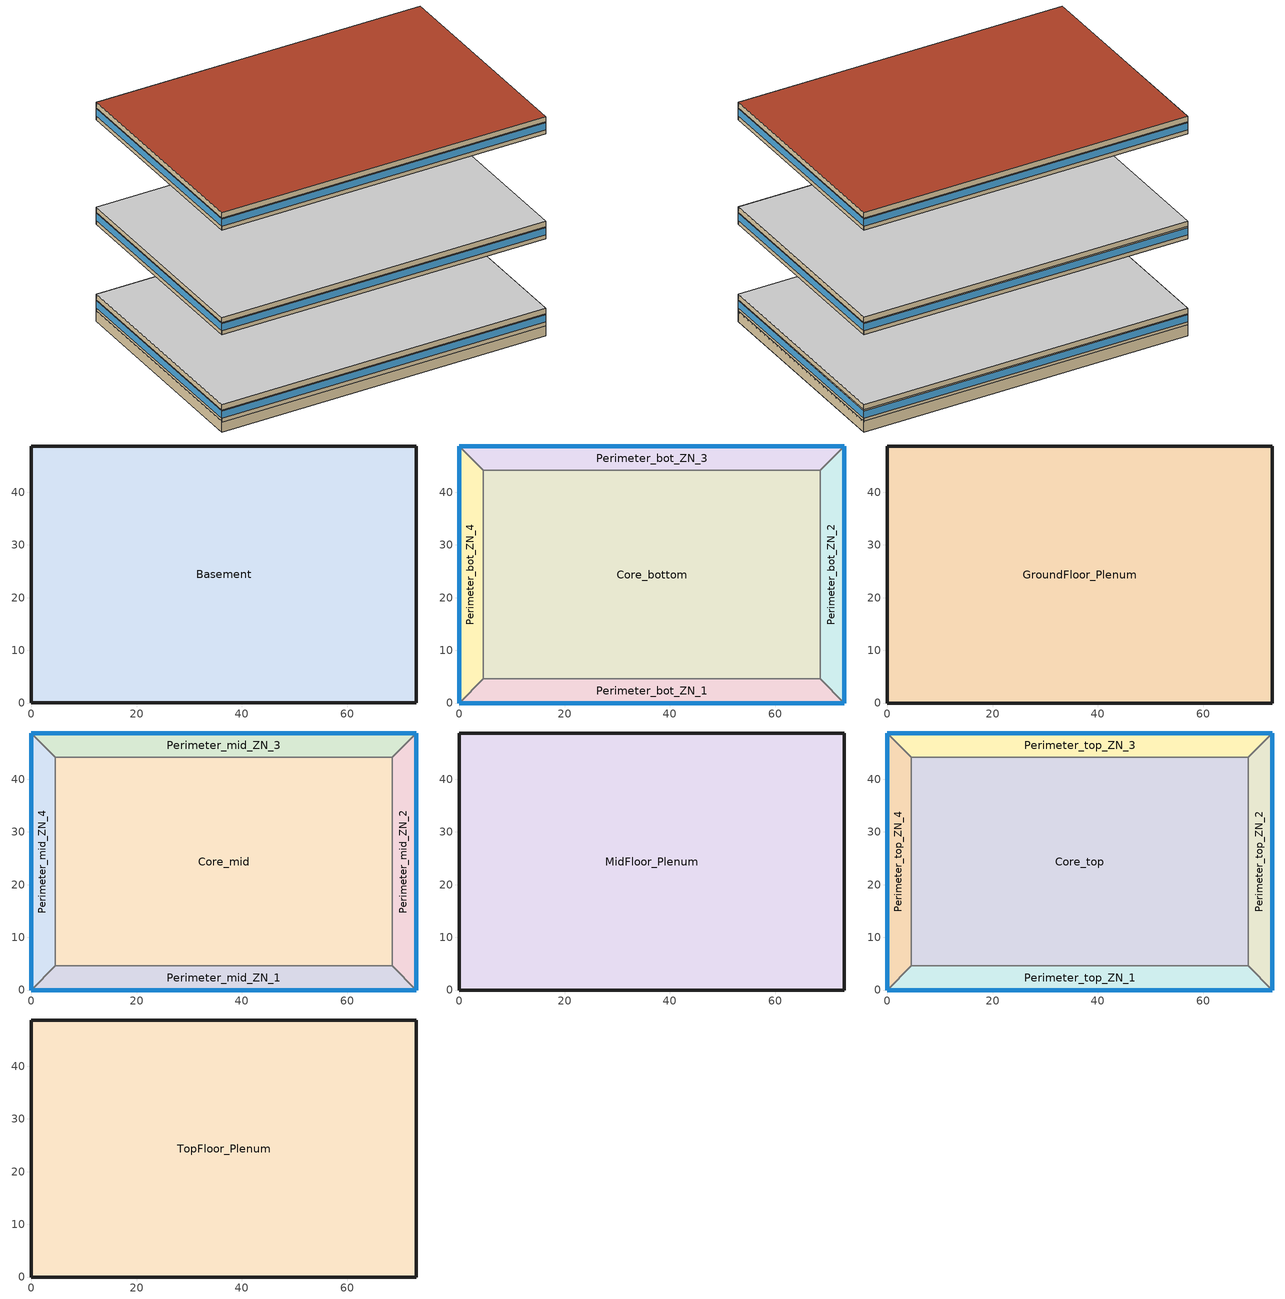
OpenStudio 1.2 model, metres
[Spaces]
Basement
 floor ground (ext-slab): 73.11,48.78 73.11,0.04 0,0.04 0,48.78 z-2.24
 wall ground (Underground Wall Non-res): 73.11,48.78 0,48.78 0,0.04 73.11,0.04 73.11,48.78 z-2.24:0.2
Perimeter_bot_ZN_1
 floor to Basement (INT-FLOOR-TOPSIDE): 68.53,4.57 73.11,0 0,0 4.57,4.57 z0
 wall outside (Mass Non-res Ext Wall): 0,0 73.11,0 z0:2.74
 wall to Core_bottom (int-walls): 68.53,4.57 4.57,4.57 z0:2.74
 wall to Perimeter_bot_ZN_2 (int-walls): 73.11,0 68.53,4.57 z0:2.74
 wall to Perimeter_bot_ZN_4 (int-walls): 4.57,4.57 0,0 z0:2.74
 window (Window Non-res Fixed): 0,0 73.11,0 z0.91:2.5
Perimeter_bot_ZN_3
 floor to Basement (INT-FLOOR-TOPSIDE): 73.11,48.74 68.53,44.16 4.57,44.16 0,48.74 z0
 wall outside (Mass Non-res Ext Wall): 73.11,48.74 0,48.74 z0:2.74
 wall to Perimeter_bot_ZN_2 (int-walls): 68.53,44.16 73.11,48.74 z0:2.74
 wall to Core_bottom (int-walls): 4.57,44.16 68.53,44.16 z0:2.74
 wall to Perimeter_bot_ZN_4 (int-walls): 0,48.74 4.57,44.16 z0:2.74
 window (Window Non-res Fixed): 73.11,48.74 0,48.74 z0.91:2.5
Perimeter_bot_ZN_4
 floor to Basement (INT-FLOOR-TOPSIDE): 0,48.74 4.57,44.16 4.57,4.57 0,0 z0
 wall outside (Mass Non-res Ext Wall): 0,48.74 0,0 z0:2.74
 wall to Core_bottom (int-walls): 4.57,4.57 4.57,44.16 z0:2.74
 window (Window Non-res Fixed): 0,48.74 0,0 z0.91:2.5
Perimeter_bot_ZN_2
 floor to Basement (INT-FLOOR-TOPSIDE): 73.11,48.74 73.11,0 68.53,4.57 68.53,44.16 z0
 wall outside (Mass Non-res Ext Wall): 73.11,0 73.11,48.74 z0:2.74
 wall to Core_bottom (int-walls): 68.53,44.16 68.53,4.57 z0:2.74
 window (Window Non-res Fixed): 73.11,0 73.11,48.74 z0.91:2.5
Core_bottom
 floor to Basement (INT-FLOOR-TOPSIDE): 68.53,44.16 68.53,4.57 4.57,4.57 4.57,44.16 z0
GroundFloor_Plenum
 floor to Perimeter_bot_ZN_1 (DropCeiling): 68.53,4.57 73.11,0 0,0 4.57,4.57 z2.74
 floor to Perimeter_bot_ZN_4 (DropCeiling): 0,48.74 4.57,44.16 4.57,4.57 0,0 z2.74
 floor to Perimeter_bot_ZN_2 (DropCeiling): 73.11,48.74 73.11,0 68.53,4.57 68.53,44.16 z2.74
 floor to Perimeter_bot_ZN_3 (DropCeiling): 73.11,48.74 68.53,44.16 4.57,44.16 0,48.74 z2.74
 floor to Core_bottom (DropCeiling): 68.53,44.16 68.53,4.57 4.57,4.57 4.57,44.16 z2.74
 wall outside (Mass Non-res Ext Wall): 0,48.74 0,0 73.11,0 73.11,48.74 0,48.74 z2.74:3.96
 ceiling adiabatic (INT-FLOOR-UNDERSIDE): 73.11,0 73.11,48.74 0,48.74 0,0 z3.96
Perimeter_mid_ZN_1
 floor adiabatic (INT-FLOOR-TOPSIDE): 68.53,4.57 73.11,0 0,0 4.57,4.57 z19.82
 wall outside (Mass Non-res Ext Wall): 0,0 73.11,0 z19.82:22.56
 wall to Perimeter_mid_ZN_2 (int-walls): 73.11,0 68.53,4.57 z19.82:22.56
 wall to Perimeter_mid_ZN_4 (int-walls): 4.57,4.57 0,0 z19.82:22.56
 wall to Core_mid (int-walls): 68.53,4.57 4.57,4.57 z19.82:22.56
 window (Window Non-res Fixed): 0,0 73.11,0 z20.73:22.32
Core_mid
 floor adiabatic (INT-FLOOR-TOPSIDE): 68.53,44.16 68.53,4.57 4.57,4.57 4.57,44.16 z19.82
 wall to Perimeter_mid_ZN_3 (int-walls): 68.53,44.16 4.57,44.16 z19.82:22.56
 wall to Perimeter_mid_ZN_4 (int-walls): 4.57,44.16 4.57,4.57 z19.82:22.56
 wall to Perimeter_mid_ZN_2 (int-walls): 68.53,4.57 68.53,44.16 z19.82:22.56
Perimeter_mid_ZN_3
 floor adiabatic (INT-FLOOR-TOPSIDE): 73.11,48.74 68.53,44.16 4.57,44.16 0,48.74 z19.82
 wall outside (Mass Non-res Ext Wall): 73.11,48.74 0,48.74 z19.82:22.56
 wall to Perimeter_mid_ZN_2 (int-walls): 68.53,44.16 73.11,48.74 z19.82:22.56
 wall to Perimeter_mid_ZN_4 (int-walls): 0,48.74 4.57,44.16 z19.82:22.56
 window (Window Non-res Fixed): 73.11,48.74 0,48.74 z20.73:22.32
Perimeter_mid_ZN_4
 floor adiabatic (INT-FLOOR-TOPSIDE): 0,48.74 4.57,44.16 4.57,4.57 0,0 z19.82
 wall outside (Mass Non-res Ext Wall): 0,48.74 0,0 z19.82:22.56
 window (Window Non-res Fixed): 0,48.74 0,0 z20.73:22.32
Perimeter_mid_ZN_2
 floor adiabatic (INT-FLOOR-TOPSIDE): 73.11,48.74 73.11,0 68.53,4.57 68.53,44.16 z19.82
 wall outside (Mass Non-res Ext Wall): 73.11,0 73.11,48.74 z19.82:22.56
 window (Window Non-res Fixed): 73.11,0 73.11,48.74 z20.73:22.32
MidFloor_Plenum
 floor to Perimeter_mid_ZN_2 (DropCeiling): 73.11,48.74 73.11,0 68.53,4.57 68.53,44.16 z22.56
 floor to Perimeter_mid_ZN_4 (DropCeiling): 0,48.74 4.57,44.16 4.57,4.57 0,0 z22.56
 floor to Perimeter_mid_ZN_3 (DropCeiling): 73.11,48.74 68.53,44.16 4.57,44.16 0,48.74 z22.56
 floor to Core_mid (DropCeiling): 68.53,44.16 68.53,4.57 4.57,4.57 4.57,44.16 z22.56
 floor to Perimeter_mid_ZN_1 (DropCeiling): 68.53,4.57 73.11,0 0,0 4.57,4.57 z22.56
 wall outside (Mass Non-res Ext Wall): 73.11,0 73.11,48.74 0,48.74 0,0 73.11,0 z22.56:23.78
 ceiling adiabatic (INT-FLOOR-UNDERSIDE): 73.11,0 73.11,48.74 0,48.74 0,0 z23.78
Perimeter_top_ZN_3
 floor adiabatic (INT-FLOOR-TOPSIDE): 73.11,48.74 68.53,44.16 4.57,44.16 0,48.74 z43.6
 wall outside (Mass Non-res Ext Wall): 73.11,48.74 0,48.74 z43.6:46.34
 wall to Perimeter_top_ZN_2 (int-walls): 68.53,44.16 73.11,48.74 z43.6:46.34
 wall to Perimeter_top_ZN_4 (int-walls): 0,48.74 4.57,44.16 z43.6:46.34
 wall to Core_top (int-walls): 4.57,44.16 68.53,44.16 z43.6:46.34
 window (Window Non-res Fixed): 73.11,48.74 0,48.74 z44.51:46.1
Perimeter_top_ZN_1
 floor adiabatic (INT-FLOOR-TOPSIDE): 68.53,4.57 73.11,0 0,0 4.57,4.57 z43.6
 wall outside (Mass Non-res Ext Wall): 0,0 73.11,0 z43.6:46.34
 wall to Perimeter_top_ZN_4 (int-walls): 4.57,4.57 0,0 z43.6:46.34
 wall to Perimeter_top_ZN_2 (int-walls): 73.11,0 68.53,4.57 z43.6:46.34
 wall to Core_top (int-walls): 68.53,4.57 4.57,4.57 z43.6:46.34
 window (Window Non-res Fixed): 0,0 73.11,0 z44.51:46.1
Perimeter_top_ZN_2
 floor adiabatic (INT-FLOOR-TOPSIDE): 73.11,48.74 73.11,0 68.53,4.57 68.53,44.16 z43.6
 wall outside (Mass Non-res Ext Wall): 73.11,0 73.11,48.74 z43.6:46.34
 wall to Core_top (int-walls): 68.53,44.16 68.53,4.57 z43.6:46.34
 window (Window Non-res Fixed): 73.11,0 73.11,48.74 z44.51:46.1
Perimeter_top_ZN_4
 floor adiabatic (INT-FLOOR-TOPSIDE): 0,48.74 4.57,44.16 4.57,4.57 0,0 z43.6
 wall outside (Mass Non-res Ext Wall): 0,48.74 0,0 z43.6:46.34
 wall to Core_top (int-walls): 4.57,4.57 4.57,44.16 z43.6:46.34
 window (Window Non-res Fixed): 0,48.74 0,0 z44.51:46.1
Core_top
 floor adiabatic (INT-FLOOR-TOPSIDE): 68.53,44.16 68.53,4.57 4.57,4.57 4.57,44.16 z43.6
TopFloor_Plenum
 floor to Perimeter_top_ZN_1 (DropCeiling): 68.53,4.57 73.11,0 0,0 4.57,4.57 z46.34
 floor to Perimeter_top_ZN_4 (DropCeiling): 0,48.74 4.57,44.16 4.57,4.57 0,0 z46.34
 floor to Perimeter_top_ZN_3 (DropCeiling): 73.11,48.74 68.53,44.16 4.57,44.16 0,48.74 z46.34
 floor to Core_top (DropCeiling): 68.53,44.16 68.53,4.57 4.57,4.57 4.57,44.16 z46.34
 floor to Perimeter_top_ZN_2 (DropCeiling): 73.11,48.74 73.11,0 68.53,4.57 68.53,44.16 z46.34
 wall outside (Mass Non-res Ext Wall): 73.11,48.74 0,48.74 0,0 73.11,0 73.11,48.74 z46.34:47.56
 roof outside (IEAD Non-res Roof): 73.11,0 73.11,48.74 0,48.74 0,0 z47.56
[Site]
USA FL-MIAMI: Latitude {deg}=25.78; Longitude {deg}=-80.27; Time Zone {hr}=-5; Elevation {m}=2; Terrain=City
[SizingPeriod:DesignDay] Barometric Pressure {Pa}=101301; Rain Indicator=0; Snow Indicator=0; Day of Month=21; Daylight Saving Time Indicator=0; Humidity Indicating Type=Wetbulb; Solar Model Indicator=ASHRAEClearSky
Name | Maximum Dry-Bulb Temperature {C} | Daily Dry-Bulb Temperature Range {deltaC} | Humidity Indicating Conditions at Maximum Dry-Bulb {BasedOnField A3} | Wind Speed {m/s} | Wind Direction {deg} | Sky Clearness | Month | Day Type
MIAMI Ann Clg .4% Condns WB=>MDB | 30.5 | 6.7 | 26.7 | 4.7 | 140 | 1 | 7 | SummerDesignDay
MIAMI Ann Htg 99.6% Condns DB | 8 | 0 | 8 | 4.4 | 340 | 0 | 1 | WinterDesignDay
[Building]
Plenum Space Type: North Axis {deg}=0
[ClimateZones]
Climate Zone Institution Name 1=ASHRAE; Climate Zone Document Name 1=ANSI/ASHRAE Standard 169; Climate Zone Document Year 1=2006; Climate Zone Institution Name 2=CEC; Climate Zone Document Name 2=California Climate Zone Descriptions; Climate Zone Document Year 2=1995
[Construction]
DropCeiling: Std AC02
INT-FLOOR-TOPSIDE: MAT-CC05 4 HW CONCRETE, CP02 CARPET PAD
InteriorFurnishings: Std Wood 6inch
int-walls: 1/2IN Gypsum, 1/2IN Gypsum
Window Non-res Fixed: NonRes Fixed Assembly Window
Mass Non-res Ext Wall: 1IN Stucco, 8IN CONCRETE HW, Mass NonRes Wall Insulation, 1/2IN Gypsum
INT-FLOOR-UNDERSIDE: CP02 CARPET PAD, MAT-CC05 4 HW CONCRETE
ext-slab: HW CONCRETE, CP02 CARPET PAD
Underground Wall Non-res: 8IN CONCRETE HW, UGWall NonRes Insulation
IEAD Non-res Roof: Roof Membrane, IEAD NonRes Roof Insulation, Metal Decking
[Material] Thermal Absorptance=0.9
Name | Roughness | Thickness {m} | Conductivity {W/m-K} | Density {kg/m3} | Specific Heat {J/kg-K} | Solar Absorptance | Visible Absorptance
Std AC02 | MediumSmooth | 0.0127 | 0.057 | 288 | 1339 | 0.7 | 0.2
MAT-CC05 4 HW CONCRETE; HW CONCRETE | Rough | 0.1016 | 1.311 | 2240 | 836.8 | 0.7 | 0.7
Std Wood 6inch | MediumSmooth | 0.15 | 0.12 | 540 | 1210 | 0.7 | 0.7
1/2IN Gypsum | Smooth | 0.0127 | 0.16 | 784.9 | 830 | 0.92 | 0.92
1IN Stucco | Smooth | 0.0253 | 0.6918 | 1858 | 837 | 0.92 | 0.92
8IN CONCRETE HW | Rough | 0.2032 | 1.311 | 2240 | 836.8 | 0.7 | 0.7
Mass NonRes Wall Insulation | MediumRough | 0.0169094 | 0.049 | 265 | 836.8 | 0.7 | 0.7
Roof Membrane | VeryRough | 0.0095 | 0.16 | 1121.29 | 1460 | 0.7 | 0.7
UGWall NonRes Insulation | MediumRough | 0.0001 | 0.049 | 265 | 836.8 | 0.7 | 0.7
IEAD NonRes Roof Insulation | MediumRough | 0.0739805 | 0.049 | 265 | 836.8 | 0.7 | 0.7
Metal Decking | MediumSmooth | 0.0015 | 45.006 | 7680 | 418.4 | 0.7 | 0.3
[Material:NoMass]
CP02 CARPET PAD: Roughness=VeryRough; Thermal Resistance {m2-K/W}=0.2165; Thermal Absorptance=0.9; Solar Absorptance=0.7; Visible Absorptance=0.8
[WindowMaterial:SimpleGlazingSystem]
NonRes Fixed Assembly Window: U-Factor {W/m2-K}=6.92716; Solar Heat Gain Coefficient=0.54
[ElectricEquipment:Definition] Design Level Calculation Method=Watts/Area; Watts per Space Floor Area {W/m2}=10.76; Fraction Latent=0; Fraction Radiant=0.5; Fraction Lost=0
Perimeter_bot_ZN_1_PlugMisc_Equip Definition; Perimeter_bot_ZN_4_PlugMisc_Equip Definition; Perimeter_top_ZN_2_PlugMisc_Equip Definition; Perimeter_bot_ZN_2_PlugMisc_Equip Definition; Core_top_PlugMisc_Equip Definition; Perimeter_mid_ZN_4_PlugMisc_Equip Definition; Perimeter_mid_ZN_2_PlugMisc_Equip Definition; Perimeter_top_ZN_1_PlugMisc_Equip Definition; Core_mid_PlugMisc_Equip Definition; Core_bottom_PlugMisc_Equip Definition; Basement_PlugMisc_Equip Definition; Perimeter_top_ZN_4_PlugMisc_Equip Definition; Perimeter_mid_ZN_3_PlugMisc_Equip Definition; Perimeter_bot_ZN_3_PlugMisc_Equip Definition; Perimeter_top_ZN_3_PlugMisc_Equip Definition; Perimeter_mid_ZN_1_PlugMisc_Equip Definition
[ElectricEquipment] Schedule=BLDG_EQUIP_SCH
Name | Electric Equipment Definition | Space or SpaceType
Perimeter_bot_ZN_1_PlugMisc_Equip | Perimeter_bot_ZN_1_PlugMisc_Equip Definition | Perimeter_bot_ZN_1
Perimeter_bot_ZN_4_PlugMisc_Equip | Perimeter_bot_ZN_4_PlugMisc_Equip Definition | Perimeter_bot_ZN_4
Perimeter_top_ZN_2_PlugMisc_Equip | Perimeter_top_ZN_2_PlugMisc_Equip Definition | Perimeter_top_ZN_2
Perimeter_bot_ZN_2_PlugMisc_Equip | Perimeter_bot_ZN_2_PlugMisc_Equip Definition | Perimeter_bot_ZN_2
Core_top_PlugMisc_Equip | Core_top_PlugMisc_Equip Definition | Core_top
Perimeter_mid_ZN_4_PlugMisc_Equip | Perimeter_mid_ZN_4_PlugMisc_Equip Definition | Perimeter_mid_ZN_4
Perimeter_mid_ZN_2_PlugMisc_Equip | Perimeter_mid_ZN_2_PlugMisc_Equip Definition | Perimeter_mid_ZN_2
Perimeter_top_ZN_1_PlugMisc_Equip | Perimeter_top_ZN_1_PlugMisc_Equip Definition | Perimeter_top_ZN_1
Core_mid_PlugMisc_Equip | Core_mid_PlugMisc_Equip Definition | Core_mid
Core_bottom_PlugMisc_Equip | Core_bottom_PlugMisc_Equip Definition | Core_bottom
Basement_PlugMisc_Equip | Basement_PlugMisc_Equip Definition | Basement
Perimeter_top_ZN_4_PlugMisc_Equip | Perimeter_top_ZN_4_PlugMisc_Equip Definition | Perimeter_top_ZN_4
Perimeter_mid_ZN_3_PlugMisc_Equip | Perimeter_mid_ZN_3_PlugMisc_Equip Definition | Perimeter_mid_ZN_3
Perimeter_bot_ZN_3_PlugMisc_Equip | Perimeter_bot_ZN_3_PlugMisc_Equip Definition | Perimeter_bot_ZN_3
Perimeter_top_ZN_3_PlugMisc_Equip | Perimeter_top_ZN_3_PlugMisc_Equip Definition | Perimeter_top_ZN_3
Perimeter_mid_ZN_1_PlugMisc_Equip | Perimeter_mid_ZN_1_PlugMisc_Equip Definition | Perimeter_mid_ZN_1
[ThermalZone] Use Ideal Air Loads=No
Name | Multiplier | Thermostat
Perimeter_bot_ZN_1 Thermal Zone | 1 | ThermostatSetpoint:DualSetpoint #1
Perimeter_mid_ZN_3 Thermal Zone | 10 | ThermostatSetpoint:DualSetpoint #3
TopFloor_Plenum Thermal Zone; GroundFloor_Plenum Thermal Zone | 1
Perimeter_bot_ZN_3 Thermal Zone | 1 | ThermostatSetpoint:DualSetpoint #4
MidFloor_Plenum Thermal Zone | 10
Perimeter_mid_ZN_4 Thermal Zone | 10 | ThermostatSetpoint:DualSetpoint #5
Perimeter_bot_ZN_4 Thermal Zone | 1 | ThermostatSetpoint:DualSetpoint #6
Perimeter_top_ZN_3 Thermal Zone | 1 | ThermostatSetpoint:DualSetpoint #7
Perimeter_top_ZN_1 Thermal Zone | 1 | ThermostatSetpoint:DualSetpoint #2
Perimeter_top_ZN_2 Thermal Zone | 1 | ThermostatSetpoint:DualSetpoint #8
Basement Thermal Zone | 1 | ThermostatSetpoint:DualSetpoint #9
Perimeter_mid_ZN_1 Thermal Zone | 10 | ThermostatSetpoint:DualSetpoint #10
Core_mid Thermal Zone | 10 | ThermostatSetpoint:DualSetpoint #11
Perimeter_bot_ZN_2 Thermal Zone | 1 | ThermostatSetpoint:DualSetpoint #12
Perimeter_top_ZN_4 Thermal Zone | 1 | ThermostatSetpoint:DualSetpoint #13
Core_bottom Thermal Zone | 1 | ThermostatSetpoint:DualSetpoint #14
Perimeter_mid_ZN_2 Thermal Zone | 10 | ThermostatSetpoint:DualSetpoint #15
Core_top Thermal Zone | 1 | ThermostatSetpoint:DualSetpoint #16
[Sizing:Zone] Zone Cooling Design Supply Air Temperature {C}=14; Zone Heating Design Supply Air Temperature {C}=40; Zone Cooling Design Supply Air Humidity Ratio {kg-H2O/kg-air}=0.0085; Zone Heating Design Supply Air Humidity Ratio {kg-H2O/kg-air}=0.008; Cooling Design Air Flow Method=DesignDay; Heating Design Air Flow Method=DesignDay
Perimeter_bot_ZN_1 Thermal Zone; Perimeter_mid_ZN_3 Thermal Zone; TopFloor_Plenum Thermal Zone; Perimeter_bot_ZN_3 Thermal Zone; MidFloor_Plenum Thermal Zone; Perimeter_mid_ZN_4 Thermal Zone; Perimeter_bot_ZN_4 Thermal Zone; Perimeter_top_ZN_3 Thermal Zone; Perimeter_top_ZN_1 Thermal Zone; Perimeter_top_ZN_2 Thermal Zone; GroundFloor_Plenum Thermal Zone; Basement Thermal Zone; Perimeter_mid_ZN_1 Thermal Zone; Core_mid Thermal Zone; Perimeter_bot_ZN_2 Thermal Zone; Perimeter_top_ZN_4 Thermal Zone; Core_bottom Thermal Zone; Perimeter_mid_ZN_2 Thermal Zone; Core_top Thermal Zone
[Space]
Name | Space Type | Building Story | Thermal Zone | Part of Total Floor Area
Perimeter_bot_ZN_1 | Office Space Type | Ground Floor | Perimeter_bot_ZN_1 Thermal Zone | Yes
Perimeter_mid_ZN_3 | Office Space Type | Middle Floor | Perimeter_mid_ZN_3 Thermal Zone | Yes
TopFloor_Plenum |  | Top Floor | TopFloor_Plenum Thermal Zone | No
Perimeter_bot_ZN_3 | Office Space Type | Ground Floor | Perimeter_bot_ZN_3 Thermal Zone | Yes
MidFloor_Plenum |  | Middle Floor | MidFloor_Plenum Thermal Zone | No
Perimeter_mid_ZN_4 | Office Space Type | Middle Floor | Perimeter_mid_ZN_4 Thermal Zone | Yes
Perimeter_bot_ZN_4 | Office Space Type | Ground Floor | Perimeter_bot_ZN_4 Thermal Zone | Yes
Perimeter_top_ZN_3 | Office Space Type | Top Floor | Perimeter_top_ZN_3 Thermal Zone | Yes
Perimeter_top_ZN_1 | Office Space Type | Top Floor | Perimeter_top_ZN_1 Thermal Zone | Yes
Perimeter_top_ZN_2 | Office Space Type | Top Floor | Perimeter_top_ZN_2 Thermal Zone | Yes
GroundFloor_Plenum |  | Ground Floor | GroundFloor_Plenum Thermal Zone | No
Basement | Basement Space Type | Basement Floor | Basement Thermal Zone | Yes
Perimeter_mid_ZN_1 | Office Space Type | Middle Floor | Perimeter_mid_ZN_1 Thermal Zone | Yes
Core_mid | Office Space Type | Middle Floor | Core_mid Thermal Zone | Yes
Perimeter_bot_ZN_2 | Office Space Type | Ground Floor | Perimeter_bot_ZN_2 Thermal Zone | Yes
Perimeter_top_ZN_4 | Office Space Type | Top Floor | Perimeter_top_ZN_4 Thermal Zone | Yes
Core_bottom | Office Space Type | Ground Floor | Core_bottom Thermal Zone | Yes
Perimeter_mid_ZN_2 | Office Space Type | Middle Floor | Perimeter_mid_ZN_2 Thermal Zone | Yes
Core_top | Office Space Type | Top Floor | Core_top Thermal Zone | Yes
[ThermostatSetpoint:DualSetpoint] Heating Setpoint Temperature Schedule=HTGSETP_SCH; Cooling Setpoint Temperature Schedule=CLGSETP_SCH
ThermostatSetpoint:DualSetpoint #1; ThermostatSetpoint:DualSetpoint #2; ThermostatSetpoint:DualSetpoint #3; ThermostatSetpoint:DualSetpoint #4; ThermostatSetpoint:DualSetpoint #5; ThermostatSetpoint:DualSetpoint #6; ThermostatSetpoint:DualSetpoint #7; ThermostatSetpoint:DualSetpoint #8; ThermostatSetpoint:DualSetpoint #9; ThermostatSetpoint:DualSetpoint #10; ThermostatSetpoint:DualSetpoint #11; ThermostatSetpoint:DualSetpoint #12; ThermostatSetpoint:DualSetpoint #13; ThermostatSetpoint:DualSetpoint #14; ThermostatSetpoint:DualSetpoint #15; ThermostatSetpoint:DualSetpoint #16
[Lights:Definition] Design Level Calculation Method=Watts/Area; Watts per Space Floor Area {W/m2}=16.14; Fraction Radiant=0.7; Fraction Visible=0.2; Return Air Fraction=0; Return Air Fraction Calculated from Plenum Temperature=No
Perimeter_mid_ZN_3_Lights Definition; Perimeter_bot_ZN_1_Lights Definition; Perimeter_mid_ZN_2_Lights Definition; Basement_Lights Definition; Perimeter_top_ZN_4_Lights Definition; Perimeter_top_ZN_3_Lights Definition; Perimeter_bot_ZN_3_Lights Definition; Perimeter_mid_ZN_4_Lights Definition; Core_bottom_Lights Definition; Core_mid_Lights Definition; Perimeter_top_ZN_1_Lights Definition; Perimeter_mid_ZN_1_Lights Definition; Core_top_Lights Definition; Perimeter_bot_ZN_2_Lights Definition; Perimeter_bot_ZN_4_Lights Definition; Perimeter_top_ZN_2_Lights Definition
[Lights] Schedule=BLDG_LIGHT_SCH; Fraction Replaceable=1
Name | Lights Definition | Space or SpaceType
Perimeter_mid_ZN_3_Lights | Perimeter_mid_ZN_3_Lights Definition | Perimeter_mid_ZN_3
Perimeter_bot_ZN_1_Lights | Perimeter_bot_ZN_1_Lights Definition | Perimeter_bot_ZN_1
Perimeter_mid_ZN_2_Lights | Perimeter_mid_ZN_2_Lights Definition | Perimeter_mid_ZN_2
Basement_Lights | Basement_Lights Definition | Basement
Perimeter_top_ZN_4_Lights | Perimeter_top_ZN_4_Lights Definition | Perimeter_top_ZN_4
Perimeter_top_ZN_3_Lights | Perimeter_top_ZN_3_Lights Definition | Perimeter_top_ZN_3
Perimeter_bot_ZN_3_Lights | Perimeter_bot_ZN_3_Lights Definition | Perimeter_bot_ZN_3
Perimeter_mid_ZN_4_Lights | Perimeter_mid_ZN_4_Lights Definition | Perimeter_mid_ZN_4
Core_bottom_Lights | Core_bottom_Lights Definition | Core_bottom
Core_mid_Lights | Core_mid_Lights Definition | Core_mid
Perimeter_top_ZN_1_Lights | Perimeter_top_ZN_1_Lights Definition | Perimeter_top_ZN_1
Perimeter_mid_ZN_1_Lights | Perimeter_mid_ZN_1_Lights Definition | Perimeter_mid_ZN_1
Core_top_Lights | Core_top_Lights Definition | Core_top
Perimeter_bot_ZN_2_Lights | Perimeter_bot_ZN_2_Lights Definition | Perimeter_bot_ZN_2
Perimeter_bot_ZN_4_Lights | Perimeter_bot_ZN_4_Lights Definition | Perimeter_bot_ZN_4
Perimeter_top_ZN_2_Lights | Perimeter_top_ZN_2_Lights Definition | Perimeter_top_ZN_2
[InternalMass:Definition] Construction=InteriorFurnishings; Design Level Calculation Method=SurfaceArea
Name | Surface Area {m2}
Perimeter_bot_ZN_1 Internal Mass Definition; Perimeter_mid_ZN_1 Internal Mass Definition; Perimeter_top_ZN_1 Internal Mass Definition | 626.8394
Core_bottom Internal Mass Definition; Core_mid Internal Mass Definition; Core_top Internal Mass Definition | 5064.65
Perimeter_bot_ZN_2 Internal Mass Definition; Perimeter_top_ZN_4 Internal Mass Definition; Perimeter_mid_ZN_2 Internal Mass Definition; Perimeter_top_ZN_2 Internal Mass Definition; Perimeter_bot_ZN_4 Internal Mass Definition; Perimeter_mid_ZN_4 Internal Mass Definition | 403.9503
Perimeter_bot_ZN_3 Internal Mass Definition; Perimeter_top_ZN_3 Internal Mass Definition; Perimeter_mid_ZN_3 Internal Mass Definition | 626.8257
Basement Internal Mass Definition | 7126.212
[InternalMass]
Name | Internal Mass Definition | Space or SpaceType
Perimeter_bot_ZN_1 Internal Mass | Perimeter_bot_ZN_1 Internal Mass Definition | Perimeter_bot_ZN_1
Core_bottom Internal Mass | Core_bottom Internal Mass Definition | Core_bottom
Perimeter_bot_ZN_2 Internal Mass | Perimeter_bot_ZN_2 Internal Mass Definition | Perimeter_bot_ZN_2
Core_mid Internal Mass | Core_mid Internal Mass Definition | Core_mid
Perimeter_bot_ZN_3 Internal Mass | Perimeter_bot_ZN_3 Internal Mass Definition | Perimeter_bot_ZN_3
Perimeter_top_ZN_4 Internal Mass | Perimeter_top_ZN_4 Internal Mass Definition | Perimeter_top_ZN_4
Perimeter_mid_ZN_2 Internal Mass | Perimeter_mid_ZN_2 Internal Mass Definition | Perimeter_mid_ZN_2
Perimeter_top_ZN_2 Internal Mass | Perimeter_top_ZN_2 Internal Mass Definition | Perimeter_top_ZN_2
Perimeter_bot_ZN_4 Internal Mass | Perimeter_bot_ZN_4 Internal Mass Definition | Perimeter_bot_ZN_4
Perimeter_mid_ZN_4 Internal Mass | Perimeter_mid_ZN_4 Internal Mass Definition | Perimeter_mid_ZN_4
Perimeter_top_ZN_3 Internal Mass | Perimeter_top_ZN_3 Internal Mass Definition | Perimeter_top_ZN_3
Perimeter_mid_ZN_3 Internal Mass | Perimeter_mid_ZN_3 Internal Mass Definition | Perimeter_mid_ZN_3
Basement Internal Mass | Basement Internal Mass Definition | Basement
Core_top Internal Mass | Core_top Internal Mass Definition | Core_top
Perimeter_mid_ZN_1 Internal Mass | Perimeter_mid_ZN_1 Internal Mass Definition | Perimeter_mid_ZN_1
Perimeter_top_ZN_1 Internal Mass | Perimeter_top_ZN_1 Internal Mass Definition | Perimeter_top_ZN_1
[People:Definition] Number of People Calculation Method=Area/Person; Fraction Radiant=0.3; Enable ASHRAE 55 Comfort Warnings=No; Mean Radiant Temperature Calculation Type=ZoneAveraged; Thermal Comfort Model Type 1=FANGER
Name | Space Floor Area per Person {m2/person}
Perimeter_mid_ZN_4 People Definition; Perimeter_bot_ZN_3 People Definition; Perimeter_bot_ZN_1 People Definition; Perimeter_top_ZN_4 People Definition; Perimeter_top_ZN_2 People Definition; Perimeter_bot_ZN_2 People Definition; Perimeter_top_ZN_1 People Definition; Core_top People Definition; Perimeter_mid_ZN_1 People Definition; Perimeter_top_ZN_3 People Definition; Perimeter_bot_ZN_4 People Definition; Core_bottom People Definition; Perimeter_mid_ZN_3 People Definition; Perimeter_mid_ZN_2 People Definition; Core_mid People Definition | 18.58
Basement People Definition | 37.16
[People] Number of People Schedule=BLDG_OCC_SCH; Activity Level Schedule=ACTIVITY_SCH; Work Efficiency Schedule=WORK_EFF_SCH; Clothing Insulation Schedule=CLOTHING_SCH; Air Velocity Schedule=AIR_VELO_SCH
Name | People Definition | Space or SpaceType
Perimeter_mid_ZN_4 People | Perimeter_mid_ZN_4 People Definition | Perimeter_mid_ZN_4
Perimeter_bot_ZN_3 People | Perimeter_bot_ZN_3 People Definition | Perimeter_bot_ZN_3
Basement People | Basement People Definition | Basement
Perimeter_bot_ZN_1 People | Perimeter_bot_ZN_1 People Definition | Perimeter_bot_ZN_1
Perimeter_top_ZN_4 People | Perimeter_top_ZN_4 People Definition | Perimeter_top_ZN_4
Perimeter_top_ZN_2 People | Perimeter_top_ZN_2 People Definition | Perimeter_top_ZN_2
Perimeter_bot_ZN_2 People | Perimeter_bot_ZN_2 People Definition | Perimeter_bot_ZN_2
Perimeter_top_ZN_1 People | Perimeter_top_ZN_1 People Definition | Perimeter_top_ZN_1
Core_top People | Core_top People Definition | Core_top
Perimeter_mid_ZN_1 People | Perimeter_mid_ZN_1 People Definition | Perimeter_mid_ZN_1
Perimeter_top_ZN_3 People | Perimeter_top_ZN_3 People Definition | Perimeter_top_ZN_3
Perimeter_bot_ZN_4 People | Perimeter_bot_ZN_4 People Definition | Perimeter_bot_ZN_4
Core_bottom People | Core_bottom People Definition | Core_bottom
Perimeter_mid_ZN_3 People | Perimeter_mid_ZN_3 People Definition | Perimeter_mid_ZN_3
Perimeter_mid_ZN_2 People | Perimeter_mid_ZN_2 People Definition | Perimeter_mid_ZN_2
Core_mid People | Core_mid People Definition | Core_mid
[SpaceInfiltration:DesignFlowRate] Schedule=INFIL_QUARTER_ON_SCH; Design Flow Rate Calculation Method=Flow/ExteriorArea; Flow per Exterior Surface Area {m3/s-m2}=0.001133; Constant Term Coefficient=1; Temperature Term Coefficient=0; Velocity Term Coefficient=0; Velocity Squared Term Coefficient=0
Name | Space or SpaceType
GroundFloor_Plenum_Infiltration | GroundFloor_Plenum
Perimeter_top_ZN_1_Infiltration | Perimeter_top_ZN_1
Perimeter_top_ZN_3_Infiltration | Perimeter_top_ZN_3
Perimeter_bot_ZN_3_Infiltration | Perimeter_bot_ZN_3
Perimeter_mid_ZN_2_Infiltration | Perimeter_mid_ZN_2
Perimeter_mid_ZN_1_Infiltration | Perimeter_mid_ZN_1
Perimeter_mid_ZN_3_Infiltration | Perimeter_mid_ZN_3
TopFloor_Plenum_Infiltration | TopFloor_Plenum
Perimeter_bot_ZN_4_Infiltration | Perimeter_bot_ZN_4
Perimeter_mid_ZN_4_Infiltration | Perimeter_mid_ZN_4
Perimeter_bot_ZN_2_Infiltration | Perimeter_bot_ZN_2
Perimeter_top_ZN_4_Infiltration | Perimeter_top_ZN_4
Perimeter_top_ZN_2_Infiltration | Perimeter_top_ZN_2
Perimeter_bot_ZN_1_Infiltration | Perimeter_bot_ZN_1
MidFloor_Plenum_Infiltration | MidFloor_Plenum
[SpaceType] Standards Building Type=LargeOffice; Standards Space Type=WholeBuilding
Office Space Type; Basement Space Type
[BuildingStory]
Top Floor; Middle Floor; Ground Floor; Basement Floor
[Schedule:Compact]
HTGSETP_SCH: Through: 12/31, For: Weekdays, Until: 06:00, 15.6, Until: 22:00, 21, Until: 24:00, 15.6, For SummerDesignDay, Until: 24:00, 15.6, For: Saturday, Until: 06:00, 15.6, Until: 18:00, 21, Until: 24:00, 15.6, For: WinterDesignDay, Until: 24:00, 21, For: AllOtherDays, Until: 24:00, 15.6
CLGSETP_SCH: Through: 12/31, For: Weekdays SummerDesignDay, Until: 06:00, 26.7, Until: 22:00, 24, Until: 24:00, 26.7, For: Saturday, Until: 06:00, 26.7, Until: 18:00, 24, Until: 24:00, 26.7, For WinterDesignDay, Until: 24:00, 26.7, For: AllOtherDays, Until: 24:00, 26.7
BLDG_EQUIP_SCH: Through: 12/31, For: Weekdays, Until: 08:00, 0.4, Until: 12:00, 0.9, Until: 13:00, 0.8, Until: 17:00, 0.9, Until: 18:00, 0.8, Until: 20:00, 0.6, Until: 22:00, 0.5, Until: 24:00, 0.4, For: Saturday, Until: 06:00, 0.3, Until: 08:00, 0.4, Until: 14:00, 0.5, Until: 17:00, 0.35, Until: 24:00, 0.3, For: SummerDesignDay, Until: 24:00, 1, For: WinterDesignDay, Until: 24:00, 0, For: AllOtherDays, Until: 24:00, 0.3
BLDG_LIGHT_SCH: Through: 12/31, For: Weekdays, Until: 05:00, 0.05, Until: 07:00, 0.1, Until: 08:00, 0.3, Until: 17:00, 0.9, Until: 18:00, 0.7, Until: 20:00, 0.5, Until: 22:00, 0.3, Until: 23:00, 0.1, Until: 24:00, 0.05, For: Saturday, Until: 06:00, 0.05, Until: 08:00, 0.1, Until: 14:00, 0.5, Until: 17:00, 0.15, Until: 24:00, 0.05, For: SummerDesignDay, Until: 24:00, 1, For: WinterDesignDay, Until: 24:00, 0, For: AllOtherDays, Until: 24:00, 0.05
BLDG_OCC_SCH: Through: 12/31, For: SummerDesignDay, Until: 06:00, 0, Until: 22:00, 1, Until: 24:00, 0.05, For: Weekdays, Until: 06:00, 0, Until: 07:00, 0.1, Until: 08:00, 0.2, Until: 12:00, 0.95, Until: 13:00, 0.5, Until: 17:00, 0.95, Until: 18:00, 0.7, Until: 20:00, 0.4, Until: 22:00, 0.1, Until: 24:00, 0.05, For: Saturday, Until: 06:00, 0, Until: 08:00, 0.1, Until: 14:00, 0.5, Until: 17:00, 0.1, Until: 24:00, 0, For: AllOtherDays, Until: 24:00, 0
ACTIVITY_SCH: Through: 12/31, For: AllDays, Until: 24:00, 120
WORK_EFF_SCH: Through: 12/31, For: AllDays, Until: 24:00, 0
CLOTHING_SCH: Through: 04/30, For: AllDays, Until: 24:00, 1, Through: 09/30, For: AllDays, Until: 24:00, 0.5, Through: 12/31, For: AllDays, Until: 24:00, 1
AIR_VELO_SCH: Through: 12/31, For: AllDays, Until: 24:00, 0.2
INFIL_QUARTER_ON_SCH: Through: 12/31, For: Weekdays SummerDesignDay, Until: 06:00, 1, Until: 22:00, 0.25, Until: 24:00, 1, For: Saturday WinterDesignDay, Until: 06:00, 1, Until: 18:00, 0.25, Until: 24:00, 1, For: Sunday Holidays AllOtherDays, Until: 24:00, 1
